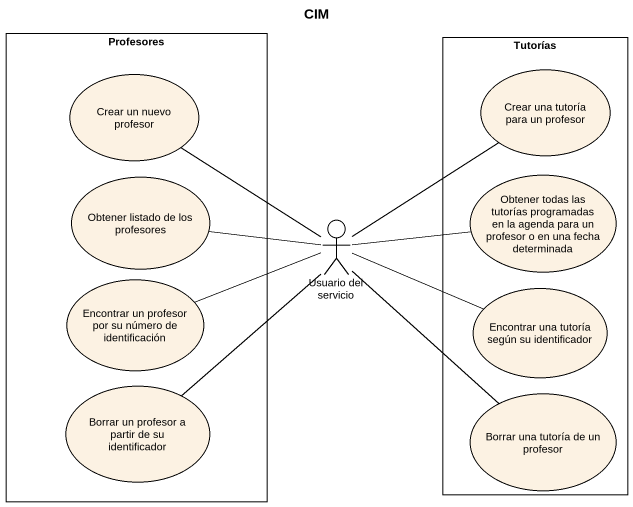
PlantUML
@startuml
title CIM
rectangle Profesores {
  usecase "Crear un nuevo profesor" as Crear_un_nuevo_profesor
  usecase "Obtener listado de los profesores" as Obtener_listado_de_los
  usecase "Encontrar un profesor por su número de identificación" as Encontrar_un_profesor_por
  usecase "Borrar un profesor a partir de su identificador" as Borrar_un_profesor_a_partir
}
rectangle Tutorías {
  usecase "Crear una tutoría para un profesor" as Crear_una_tutoría_para_un
  usecase "Obtener todas las tutorías programadas en la agenda para un profesor o en una fecha determinada" as Obtener_todas_las_tutorías
  usecase "Encontrar una tutoría según su identificador" as Encontrar_una_tutoría_según
  usecase "Borrar una tutoría de un profesor" as Borrar_una_tutoría_de_un
}
actor "Usuario del servicio" as Usuario_del_servicio
Crear_un_nuevo_profesor -- Usuario_del_servicio
Obtener_listado_de_los -right- Usuario_del_servicio
Usuario_del_servicio -up- Crear_una_tutoría_para_un
Usuario_del_servicio -right- Obtener_todas_las_tutorías
Usuario_del_servicio -right- Encontrar_una_tutoría_según
Usuario_del_servicio -- Borrar_una_tutoría_de_un
Encontrar_un_profesor_por -right- Usuario_del_servicio
Borrar_un_profesor_a_partir -up- Usuario_del_servicio
@enduml
